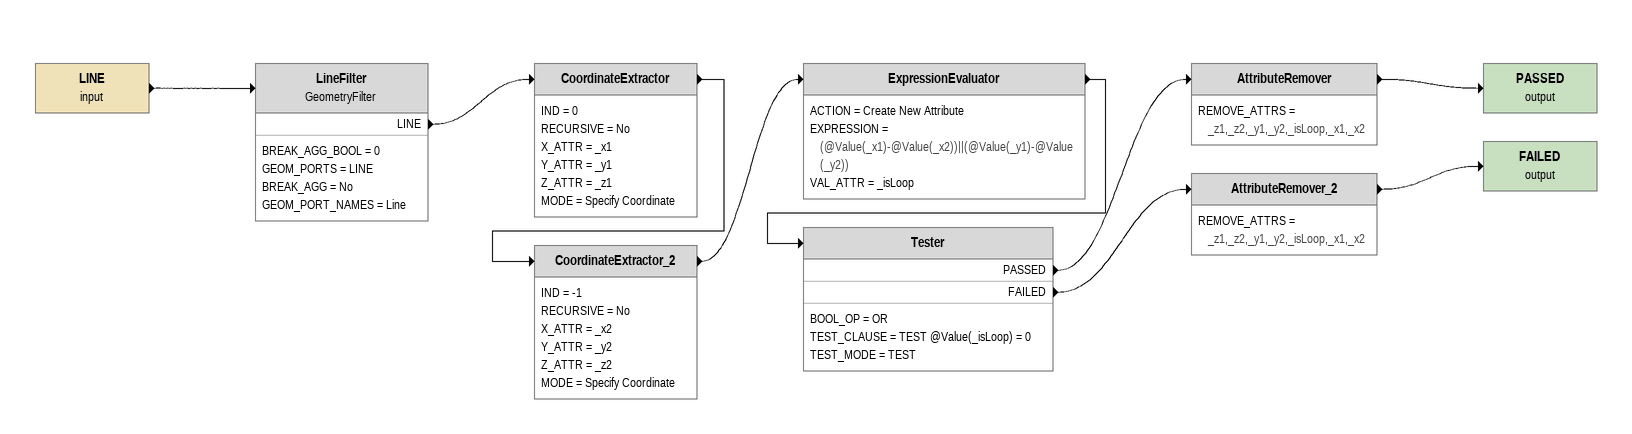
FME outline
LINE (input)
    -> LineFilter
LineFilter: GeometryFilter
    BREAK_AGG_BOOL = 0
    GEOM_PORTS = LINE
    BREAK_AGG = No
    GEOM_PORT_NAMES = Line
    LINE -> CoordinateExtractor
CoordinateExtractor
    IND = 0
    RECURSIVE = No
    X_ATTR = _x1
    Y_ATTR = _y1
    Z_ATTR = _z1
    MODE = Specify Coordinate
    -> CoordinateExtractor_2
CoordinateExtractor_2
    IND = -1
    RECURSIVE = No
    X_ATTR = _x2
    Y_ATTR = _y2
    Z_ATTR = _z2
    MODE = Specify Coordinate
    -> ExpressionEvaluator
ExpressionEvaluator
    ACTION = Create New Attribute
    EXPRESSION = (@Value(_x1)-@Value(_x2))||(@Value(_y1)-@Value(_y2))
    VAL_ATTR = _isLoop
    -> Tester
Tester
    BOOL_OP = OR
    TEST_CLAUSE = TEST @Value(_isLoop) = 0
    TEST_MODE = TEST
    PASSED -> AttributeRemover
    FAILED -> AttributeRemover_2
AttributeRemover
    REMOVE_ATTRS = _z1,_z2,_y1,_y2,_isLoop,_x1,_x2
    -> PASSED (output)
PASSED (output)
AttributeRemover_2
    REMOVE_ATTRS = _z1,_z2,_y1,_y2,_isLoop,_x1,_x2
    -> FAILED (output)
FAILED (output)
